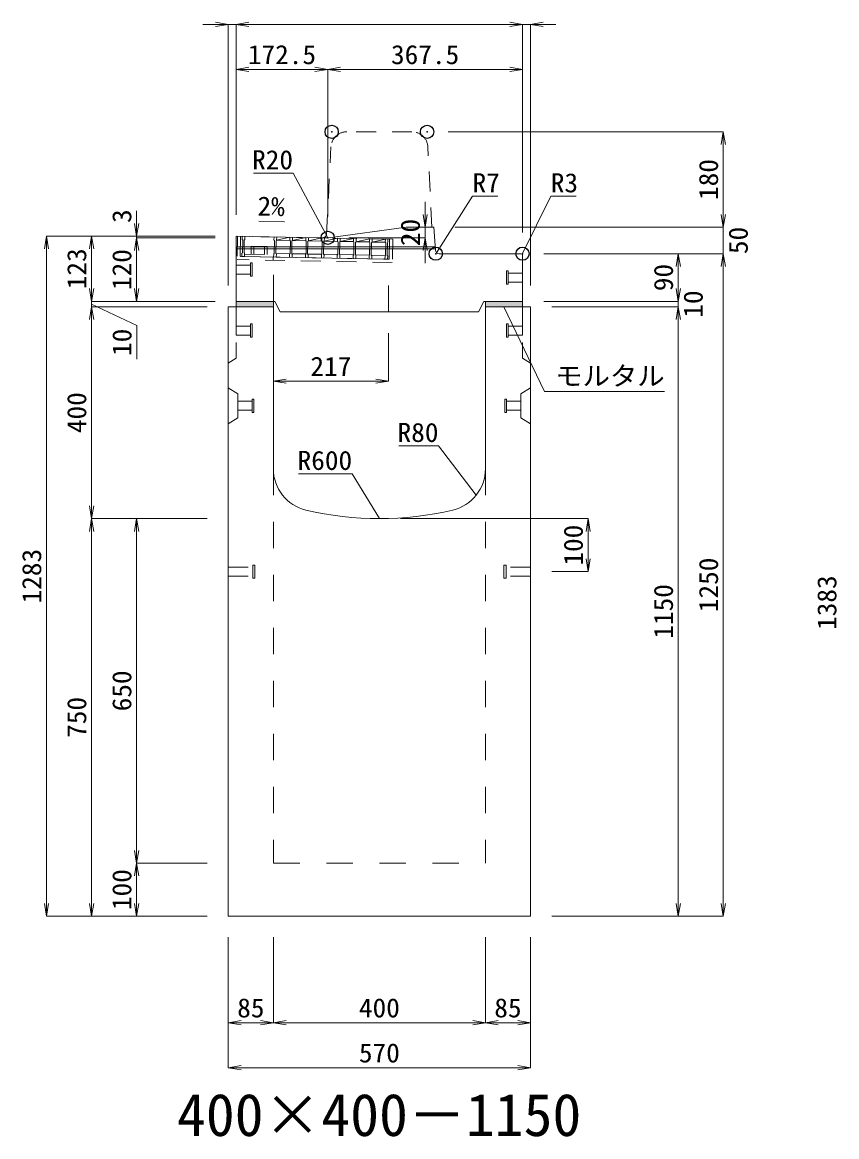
# Model space of a CAD drawing. Units: millimetres at full size. Extents: x -1809 to 57027, y -20349 to 17321.
# Drawn here: x 37895 to 39431, y -7712 to -5609 of the extents above; entities that cross this region are included whole.
import ezdxf
from ezdxf.enums import TextEntityAlignment as Align

# ---------------------------------------------------------------- set-up
doc = ezdxf.new("R2010")
doc.units = ezdxf.units.MM
doc.header["$LTSCALE"] = 50
doc.header["$PDMODE"] = 32
doc.header["$PDSIZE"] = 25
doc.linetypes.add('USER1', pattern=[2, 1, -1])
doc.linetypes.add('USER2', pattern=[1.35, 0.75, -0.6])
for name, color, linetype, lineweight in [('インサート', 3, 'USER2', 9), ('グレーチング', 7, 'USER2', 9), ('モルタル', 7, 'Continuous', 9), ('受枠', 3, 'USER2', 9), ('寸法線', 7, 'Continuous', 13), ('引出線', 4, 'Continuous', 13), ('本体', 2, 'Continuous', 13), ('目地', 132, 'Continuous', 9)]:
    doc.layers.add(name, color=color, linetype=linetype, lineweight=lineweight)
doc.layers.add('作業エリア', color=11, linetype='Continuous')
doc.layers.add('文字', color=7, linetype='Continuous')
doc.styles.add('ＭＳ 明朝', font='')
doc.styles.get('ＭＳ 明朝').set_extended_font_data('MS Mincho')

# ---------------------------------------------------------------- blocks, each defined once
blk = doc.blocks.new('open_arrow')
at = {"color": 0, "linetype": 'Continuous', "lineweight": -2}
blk.add_lwpolyline([(7.5, 1.25), (0, 0), (7.5, -1.25)], dxfattribs=at)

msp = doc.modelspace()

# ---------------------------------------------------------------- hatches: boundary and pattern name
at = {"layer": 'モルタル'}
for points in [[(38368.24, -6146.05), (38368.24, -6136.05), (38298.24, -6136.05), (38298.24, -6146.05)], [(38838.24, -6146.05), (38838.24, -6136.05), (38768.24, -6136.05), (38768.24, -6146.05)]]:
    msp.add_hatch(color=256, dxfattribs=at).paths.add_polyline_path(points)

# ---------------------------------------------------------------- linework, layer by layer
at = {"layer": 'インサート'}
for p, q in [((38298.24, -6067.55), (38325.24, -6067.55)), ((38298.24, -6067.55), (38298.24, -6084.55)), ((38328.24, -6063.55), (38325.24, -6063.55)), ((38325.24, -6063.55), (38325.24, -6088.55)), ((38328.24, -6088.55), (38328.24, -6063.55)), ((38298.24, -6084.55), (38325.24, -6084.55)), ((38325.24, -6088.55), (38328.24, -6088.55)), ((38808.24, -6078.55), (38811.24, -6078.55)), ((38808.24, -6103.55), (38808.24, -6078.55)), ((38811.24, -6078.55), (38811.24, -6103.55)), ((38838.24, -6082.55), (38811.24, -6082.55)), ((38838.24, -6082.55), (38838.24, -6099.55)), ((38811.24, -6103.55), (38808.24, -6103.55)), ((38838.24, -6099.55), (38811.24, -6099.55)), ((38298.24, -6182.55), (38325.24, -6182.55)), ((38298.24, -6182.55), (38298.24, -6199.55)), ((38328.24, -6178.55), (38325.24, -6178.55)), ((38325.24, -6178.55), (38325.24, -6203.55)), ((38328.24, -6203.55), (38328.24, -6178.55)), ((38808.24, -6178.55), (38811.24, -6178.55)), ((38808.24, -6203.55), (38808.24, -6178.55)), ((38811.24, -6178.55), (38811.24, -6203.55)), ((38838.24, -6182.55), (38811.24, -6182.55)), ((38838.24, -6182.55), (38838.24, -6199.55)), ((38298.24, -6199.55), (38325.24, -6199.55)), ((38325.24, -6203.55), (38328.24, -6203.55)), ((38811.24, -6203.55), (38808.24, -6203.55)), ((38838.24, -6199.55), (38811.24, -6199.55)), ((38301.44, -6324.55), (38328.44, -6324.55)), ((38301.44, -6324.55), (38301.44, -6341.55)), ((38331.44, -6320.55), (38328.44, -6320.55)), ((38328.44, -6320.55), (38328.44, -6345.55)), ((38331.44, -6345.55), (38331.44, -6320.55)), ((38805.04, -6320.55), (38808.04, -6320.55)), ((38805.04, -6345.55), (38805.04, -6320.55)), ((38808.04, -6320.55), (38808.04, -6345.55)), ((38835.04, -6324.55), (38808.04, -6324.55)), ((38835.04, -6324.55), (38835.04, -6341.55)), ((38301.44, -6341.55), (38328.44, -6341.55)), ((38328.44, -6345.55), (38331.44, -6345.55)), ((38808.04, -6345.55), (38805.04, -6345.55)), ((38835.04, -6341.55), (38808.04, -6341.55)), ((38283.24, -6637.55), (38329.24, -6637.55)), ((38283.24, -6654.55), (38283.24, -6637.55)), ((38329.24, -6658.55), (38329.24, -6633.55)), ((38329.24, -6633.55), (38333.24, -6633.55)), ((38333.24, -6658.55), (38333.24, -6633.55)), ((38803.24, -6633.55), (38807.24, -6633.55)), ((38803.24, -6633.55), (38803.24, -6658.55)), ((38807.24, -6633.55), (38807.24, -6658.55)), ((38853.24, -6637.55), (38807.24, -6637.55)), ((38853.24, -6637.55), (38853.24, -6654.55)), ((38283.24, -6654.55), (38329.24, -6654.55)), ((38333.24, -6658.55), (38329.24, -6658.55)), ((38807.24, -6658.55), (38803.24, -6658.55)), ((38853.24, -6654.55), (38807.24, -6654.55))]:
    msp.add_line(p, q, dxfattribs=at)
at = {"layer": 'グレーチング'}
for p, q in [((38309.53, -6013.27), (38309.41, -6019.27)), ((38584.48, -6018.59), (38309.53, -6013.27)), ((38314.53, -6013.37), (38314.41, -6019.37)), ((38369.52, -6014.43), (38369.4, -6020.43)), ((38374.52, -6014.53), (38374.4, -6020.53)), ((38309.41, -6019.27), (38310.39, -6020.29)), ((38310.39, -6020.29), (38309.93, -6044.29)), ((38313.39, -6020.35), (38312.93, -6044.34)), ((38314.41, -6019.37), (38313.39, -6020.35)), ((38326.67, -6032.11), (38326.38, -6047.1)), ((38326.67, -6032.11), (38356.66, -6032.69)), ((38331.67, -6032.2), (38331.38, -6047.2)), ((38351.66, -6032.59), (38351.37, -6047.59)), ((38356.66, -6032.69), (38356.37, -6047.68)), ((38369.4, -6020.43), (38370.38, -6021.45)), ((38370.38, -6021.45), (38369.92, -6045.45)), ((38373.38, -6021.51), (38372.92, -6045.5)), ((38374.4, -6020.53), (38373.38, -6021.51)), ((38374.4, -6020.53), (38399.51, -6015.01)), ((38374.4, -6020.53), (38399.4, -6021.01)), ((38399.51, -6015.01), (38399.4, -6021.01)), ((38399.4, -6021.01), (38400.38, -6022.03)), ((38400.38, -6022.03), (38399.91, -6046.03)), ((38403.38, -6022.09), (38402.91, -6046.09)), ((38404.39, -6021.11), (38403.38, -6022.09)), ((38404.51, -6015.11), (38404.39, -6021.11)), ((38404.39, -6021.11), (38429.51, -6015.59)), ((38404.39, -6021.11), (38429.39, -6021.59)), ((38429.51, -6015.59), (38429.39, -6021.59)), ((38429.39, -6021.59), (38430.37, -6022.61)), ((38430.37, -6022.61), (38429.91, -6046.61)), ((38433.37, -6022.67), (38432.91, -6046.67)), ((38434.39, -6021.69), (38433.37, -6022.67)), ((38434.51, -6015.69), (38434.39, -6021.69)), ((38434.39, -6021.69), (38459.5, -6016.17)), ((38434.39, -6021.69), (38459.38, -6022.17)), ((38459.5, -6016.17), (38459.38, -6022.17)), ((38459.38, -6022.17), (38460.36, -6023.19)), ((38460.36, -6023.19), (38459.9, -6047.19)), ((38463.36, -6023.25), (38462.9, -6047.25)), ((38464.38, -6022.27), (38463.36, -6023.25)), ((38464.5, -6016.27), (38464.38, -6022.27)), ((38464.38, -6022.27), (38489.49, -6016.76)), ((38464.38, -6022.27), (38489.38, -6022.75)), ((38489.49, -6016.76), (38489.38, -6022.75)), ((38489.38, -6022.75), (38490.36, -6023.77)), ((38490.36, -6023.77), (38489.89, -6047.77)), ((38493.36, -6023.83), (38492.89, -6047.83)), ((38494.38, -6022.85), (38493.36, -6023.83)), ((38494.49, -6016.85), (38494.38, -6022.85)), ((38494.38, -6022.85), (38519.49, -6017.34)), ((38494.38, -6022.85), (38519.37, -6023.33)), ((38519.49, -6017.34), (38519.37, -6023.33)), ((38519.37, -6023.33), (38520.35, -6024.35)), ((38520.35, -6024.35), (38519.89, -6048.35)), ((38523.35, -6024.41), (38522.89, -6048.41)), ((38524.37, -6023.43), (38523.35, -6024.41)), ((38524.49, -6017.43), (38524.37, -6023.43)), ((38524.37, -6023.43), (38549.48, -6017.92)), ((38524.37, -6023.43), (38549.37, -6023.92)), ((38549.48, -6017.92), (38549.37, -6023.92)), ((38549.37, -6023.92), (38550.35, -6024.93)), ((38550.35, -6024.93), (38549.88, -6048.93)), ((38553.35, -6024.99), (38552.88, -6048.99)), ((38554.37, -6024.01), (38553.35, -6024.99)), ((38554.48, -6018.01), (38554.37, -6024.01)), ((38554.37, -6024.01), (38579.48, -6018.5)), ((38554.37, -6024.01), (38579.36, -6024.5)), ((38579.48, -6018.5), (38579.36, -6024.5)), ((38579.36, -6024.5), (38580.34, -6025.51)), ((38580.34, -6025.51), (38579.88, -6049.51)), ((38583.34, -6025.57), (38582.88, -6049.57)), ((38584.36, -6024.59), (38583.34, -6025.57)), ((38584.48, -6018.59), (38584.36, -6024.59)), ((38308.79, -6051.26), (38308.91, -6045.27)), ((38583.74, -6056.59), (38308.79, -6051.26)), ((38308.91, -6045.27), (38309.93, -6044.29)), ((38313.91, -6045.36), (38312.93, -6044.34)), ((38313.79, -6051.36), (38313.91, -6045.36)), ((38313.88, -6046.86), (38368.87, -6047.93)), ((38368.78, -6052.43), (38368.9, -6046.43)), ((38368.9, -6046.43), (38369.92, -6045.45)), ((38372.92, -6045.5), (38399.91, -6046.03)), ((38373.9, -6046.52), (38372.92, -6045.5)), ((38373.78, -6052.52), (38373.9, -6046.52)), ((38398.78, -6053.01), (38398.89, -6047.01)), ((38398.89, -6047.01), (38399.91, -6046.03)), ((38403.89, -6047.1), (38402.91, -6046.09)), ((38402.91, -6046.09), (38429.91, -6046.61)), ((38403.78, -6053.1), (38403.89, -6047.1)), ((38428.77, -6053.59), (38428.89, -6047.59)), ((38428.89, -6047.59), (38429.91, -6046.61)), ((38433.89, -6047.68), (38432.91, -6046.67)), ((38432.91, -6046.67), (38459.9, -6047.19)), ((38433.77, -6053.68), (38433.89, -6047.68)), ((38458.76, -6054.17), (38458.88, -6048.17)), ((38458.88, -6048.17), (38459.9, -6047.19)), ((38463.88, -6048.27), (38462.9, -6047.25)), ((38462.9, -6047.25), (38489.89, -6047.77)), ((38463.76, -6054.26), (38463.88, -6048.27)), ((38488.76, -6054.75), (38488.88, -6048.75)), ((38488.88, -6048.75), (38489.89, -6047.77)), ((38493.87, -6048.85), (38492.89, -6047.83)), ((38492.89, -6047.83), (38519.89, -6048.35)), ((38493.76, -6054.84), (38493.87, -6048.85)), ((38518.75, -6055.33), (38518.87, -6049.33)), ((38518.87, -6049.33), (38519.89, -6048.35)), ((38523.87, -6049.43), (38522.89, -6048.41)), ((38522.89, -6048.41), (38549.88, -6048.93)), ((38523.75, -6055.43), (38523.87, -6049.43)), ((38548.75, -6055.91), (38548.86, -6049.91)), ((38548.86, -6049.91), (38549.88, -6048.93)), ((38552.88, -6048.99), (38579.88, -6049.51)), ((38553.86, -6050.01), (38552.88, -6048.99)), ((38553.75, -6056.01), (38553.86, -6050.01)), ((38578.74, -6056.49), (38578.86, -6050.49)), ((38578.86, -6050.49), (38579.88, -6049.51)), ((38583.86, -6050.59), (38582.88, -6049.57)), ((38583.74, -6056.59), (38583.86, -6050.59))]:
    msp.add_line(p, q, dxfattribs=at)
at = {"layer": 'モルタル'}
for points in [[(38298.24, -6136.05), (38368.24, -6136.05), (38368.24, -6146.05), (38298.24, -6146.05)], [(38768.24, -6136.05), (38838.24, -6136.05), (38838.24, -6146.05), (38768.24, -6146.05)]]:
    msp.add_lwpolyline(points, close=True, dxfattribs=at)
at = {"layer": '作業エリア'}
for p in [(38478.24, -5816.05), (38658.24, -5816.05), (38470.74, -6016.05), (38674.49, -6046.05), (38838.24, -6046.05)]:
    msp.add_point(p, dxfattribs=at)
at = {"layer": '受枠'}
for p, q in [((38300.53, -6013.1), (38299.68, -6057.09)), ((38593.48, -6018.77), (38300.53, -6013.1)), ((38306.53, -6013.21), (38305.79, -6051.21)), ((38587.48, -6018.65), (38586.74, -6056.64)), ((38593.48, -6018.77), (38592.62, -6062.76)), ((38305.79, -6051.21), (38586.74, -6056.64)), ((38367.78, -6052.41), (38367.67, -6058.41)), ((38592.62, -6062.76), (38299.68, -6057.09))]:
    msp.add_line(p, q, dxfattribs=at)
at = {"layer": '寸法線'}
for p, q in [((38346.24, -5613.38), (38235.24, -5613.38)), ((38283.24, -6106.03), (38283.24, -5613.38)), ((38298.24, -5613.38), (38838.24, -5613.38)), ((38298.24, -5973.03), (38298.24, -5613.38)), ((38298.24, -5973.03), (38298.24, -5613.38)), ((38790.24, -5613.38), (38901.24, -5613.38)), ((38838.24, -6006.03), (38838.24, -5613.38)), ((38838.24, -6006.03), (38838.24, -5613.38)), ((38853.24, -6106.03), (38853.24, -5613.38)), ((38470.74, -5698.38), (38298.24, -5698.38)), ((38298.24, -5973.03), (38298.24, -5698.38)), ((38470.74, -5976.03), (38470.74, -5698.38)), ((38470.74, -5698.38), (38838.24, -5698.38)), ((38470.74, -5976.03), (38470.74, -5698.38)), ((38838.24, -6006.03), (38838.24, -5698.38)), ((38698.26, -5816.05), (39217.02, -5816.05)), ((39217.02, -5996.05), (39217.02, -5816.05)), ((38654.6, -6064.05), (38654.6, -5948.05)), ((39217.02, -5948.05), (39217.02, -6094.05)), ((38110.3, -5965.05), (38110.3, -6064.05)), ((37940.3, -7296.05), (37940.3, -6013.05)), ((38258.22, -6013.05), (37940.3, -6013.05)), ((38025.3, -6013.05), (38025.3, -6136.05)), ((38258.22, -6013.05), (38025.3, -6013.05)), ((38258.22, -6013.05), (38110.3, -6013.05)), ((38654.6, -5996.05), (38658.76, -5996.05)), ((38710.76, -5996.05), (39217.02, -5996.05)), ((38710.76, -5996.05), (39217.02, -5996.05)), ((38258.22, -6016.05), (38110.3, -6016.05)), ((38110.3, -6016.05), (38110.3, -6136.05)), ((38258.22, -6016.05), (38110.3, -6016.05)), ((38510.76, -6016.05), (38654.6, -6016.05)), ((38878.26, -6046.05), (39132.02, -6046.05)), ((38878.26, -6046.05), (39217.02, -6046.05)), ((38878.26, -6046.05), (39217.02, -6046.05)), ((39132.02, -6046.05), (39132.02, -6136.05)), ((39217.02, -6046.05), (39217.02, -7296.05)), ((38025.3, -6088.05), (38025.3, -6194.05)), ((39132.02, -6088.05), (39132.02, -6194.05)), ((38258.22, -6136.05), (38025.3, -6136.05)), ((38258.22, -6136.05), (38025.3, -6136.05)), ((38258.22, -6136.05), (38110.3, -6136.05)), ((38878.26, -6136.05), (39132.02, -6136.05)), ((38878.26, -6136.05), (39132.02, -6136.05)), ((38025.3, -6141.05), (38110.51, -6181.26)), ((38243.22, -6146.05), (38025.3, -6146.05)), ((38025.3, -6146.05), (38025.3, -6546.05)), ((38243.22, -6146.05), (38025.3, -6146.05)), ((38893.26, -6146.05), (39132.02, -6146.05)), ((38893.26, -6146.05), (39132.02, -6146.05)), ((39132.02, -6146.05), (39132.02, -7296.05)), ((38110.51, -6181.26), (38110.51, -6245.32)), ((38585.24, -6196.07), (38585.24, -6286.56)), ((38368.24, -6286.56), (38585.24, -6286.56)), ((38243.22, -6546.05), (38025.3, -6546.05)), ((38025.3, -7296.05), (38025.3, -6546.05)), ((38243.22, -6546.05), (38025.3, -6546.05)), ((38110.3, -6546.05), (38110.3, -7196.05)), ((38243.22, -6546.05), (38110.3, -6546.05)), ((38608.26, -6546.05), (38962.02, -6546.05)), ((38962.02, -6546.05), (38962.02, -6646.05)), ((38893.26, -6646.05), (38962.02, -6646.05)), ((38243.22, -7196.05), (38110.3, -7196.05)), ((38110.3, -7196.05), (38110.3, -7296.05)), ((38243.22, -7196.05), (38110.3, -7196.05)), ((38243.22, -7296.05), (37940.3, -7296.05)), ((38243.22, -7296.05), (38025.3, -7296.05)), ((38243.22, -7296.05), (38110.3, -7296.05)), ((38893.26, -7296.05), (39132.02, -7296.05)), ((38893.26, -7296.05), (39217.02, -7296.05)), ((38283.24, -7336.07), (38283.24, -7497.21)), ((38283.24, -7336.07), (38283.24, -7582.21)), ((38368.24, -7336.07), (38368.24, -7497.21)), ((38368.24, -7336.07), (38368.24, -7497.21)), ((38768.24, -7336.07), (38768.24, -7497.21)), ((38768.24, -7336.07), (38768.24, -7497.21)), ((38853.24, -7336.07), (38853.24, -7497.21)), ((38853.24, -7336.07), (38853.24, -7582.21)), ((38283.24, -7497.21), (38368.24, -7497.21)), ((38368.24, -7497.21), (38768.24, -7497.21)), ((38768.24, -7497.21), (38853.24, -7497.21)), ((38283.24, -7582.21), (38853.24, -7582.21))]:
    msp.add_line(p, q, dxfattribs=at)
at = {"layer": '引出線'}
for points in [[(38470.74, -6016.01), (38405.34, -5893.94), (38330.67, -5893.94)], [(38676.22, -6044.19), (38743.97, -5937.41), (38791.9, -5937.41)], [(38837.36, -6046.93), (38891.52, -5937.41), (38939.25, -5937.41)], [(38389.27, -5985.86), (38340.53, -5984.89), (38389.27, -5985.86)], [(38803.24, -6146.05), (38879.95, -6305.82), (39105.87, -6305.82)], [(38751, -6501.63), (38679.74, -6408.52), (38605.07, -6408.52)], [(38568.24, -6546.05), (38516.88, -6461.3), (38415.87, -6461.3)]]:
    msp.add_lwpolyline(points, dxfattribs=at)
at = {"layer": '本体', "linetype": 'USER2', "lineweight": 9}
for p, q in [((38629.7, -5816.05), (38506.78, -5816.05)), ((38468.57, -6009.4), (38476.82, -5844.56)), ((38667.24, -5996.05), (38659.67, -5844.56)), ((38298.24, -6146.05), (38298.24, -6243.05)), ((38838.24, -6146.05), (38838.24, -6243.05)), ((38298.24, -6243.05), (38283.24, -6252.55)), ((38838.24, -6243.05), (38853.24, -6252.55))]:
    msp.add_line(p, q, dxfattribs=at)
at = {"layer": '本体'}
for p, q in [((38298.24, -6136.05), (38298.24, -6013.05)), ((38453.24, -6016.05), (38298.24, -6013.05)), ((38618.74, -5996.05), (38472.07, -6015.87)), ((38670.74, -5996.05), (38618.74, -5996.05)), ((38674.01, -6039.58), (38670.74, -5996.05)), ((38453.24, -6016.05), (38469.4, -6016.05)), ((38835.24, -6046.05), (38680.99, -6046.05)), ((38838.24, -6136.05), (38838.24, -6049.05)), ((38371.24, -6136.05), (38298.24, -6136.05)), ((38371.24, -6136.05), (38381.24, -6156.05)), ((38765.24, -6136.05), (38755.24, -6156.05)), ((38838.24, -6136.05), (38765.24, -6136.05)), ((38283.24, -6146.05), (38283.24, -7296.05)), ((38368.24, -6146.05), (38283.24, -6146.05)), ((38368.24, -6146.05), (38368.24, -6452.02)), ((38755.24, -6156.05), (38381.24, -6156.05)), ((38768.24, -6452.02), (38768.24, -6146.05)), ((38853.24, -6146.05), (38768.24, -6146.05)), ((38853.24, -7296.05), (38853.24, -6146.05)), ((38283.24, -7296.05), (38853.24, -7296.05))]:
    msp.add_line(p, q, dxfattribs=at)
at = {"layer": '本体', "linetype": 'USER1'}
for p, q in [((38368.24, -6136.05), (38368.24, -6052.42)), ((38585.24, -6156.05), (38585.24, -6056.62))]:
    msp.add_line(p, q, dxfattribs=at)
at = {"layer": '本体', "lineweight": 9}
for p, q in [((38283.24, -6299.05), (38301.44, -6310.55)), ((38853.24, -6299.05), (38835.04, -6310.55)), ((38301.44, -6310.55), (38301.44, -6355.55)), ((38835.04, -6310.55), (38835.04, -6355.55)), ((38283.24, -6367.05), (38301.44, -6355.55)), ((38853.24, -6367.05), (38835.04, -6355.55))]:
    msp.add_line(p, q, dxfattribs=at)
at = {"layer": '本体', "linetype": 'USER1', "lineweight": 15}
for p, q in [((38368.24, -6452.02), (38368.24, -7196.05)), ((38768.24, -6452.02), (38768.24, -7196.05)), ((38368.24, -7196.05), (38768.24, -7196.05))]:
    msp.add_line(p, q, dxfattribs=at)
at = {"layer": '本体', "linetype": 'USER2', "lineweight": 9}
for centre, radius, start, end in [((38506.78, -5846.05), 30, 90, 177.13759), ((38629.7, -5846.05), 30, 2.86241, 90), ((38461.58, -6009.05), 7, 270, 357.13759)]:
    msp.add_arc(centre, radius, start, end, dxfattribs=at)
at = {"layer": '本体'}
for centre, radius, start, end in [((38469.4, -5996.05), 20, 270, 277.69605), ((38680.99, -6039.05), 7, 184.28915, 270), ((38835.24, -6049.05), 3, 0, 90), ((38448.24, -6452.02), 80, 180, 256.65764), ((38688.24, -6452.02), 80, 283.34236, 0), ((38568.24, -5946.05), 600, 256.65764, 283.34236)]:
    msp.add_arc(centre, radius, start, end, dxfattribs=at)
at = {"layer": '目地'}
for p, q in [((38298.24, -6033.05), (38673.52, -6033.05)), ((38298.24, -6037.05), (38673.82, -6037.05))]:
    msp.add_line(p, q, dxfattribs=at)

# ---------------------------------------------------------------- block references
at = {"layer": '寸法線', "xscale": 3.2, "yscale": 3.2}
for p, rotation in [((38283.24, -5613.38), 180), ((38838.24, -5613.38), 180), ((38838.24, -5613.38), 180), ((38470.74, -5698.38), 180), ((38838.24, -5698.38), 180), ((39217.02, -5816.05), 270), ((38654.6, -5996.05), 90), ((39217.02, -5996.05), 90), ((39217.02, -5996.05), 90), ((38110.3, -6013.05), 90), ((37940.3, -6013.05), 270), ((38025.3, -6013.05), 270), ((38110.3, -6016.05), 270), ((38110.3, -6016.05), 270), ((38654.6, -6016.05), 270), ((39132.02, -6046.05), 270), ((39217.02, -6046.05), 270), ((39217.02, -6046.05), 270), ((38025.3, -6136.05), 90), ((38025.3, -6136.05), 90), ((38110.3, -6136.05), 90), ((39132.02, -6136.05), 90), ((39132.02, -6136.05), 90), ((38025.3, -6146.05), 270), ((38025.3, -6146.05), 270), ((39132.02, -6146.05), 270), ((39132.02, -6146.05), 270), ((38585.24, -6286.56), 180), ((38025.3, -6546.05), 90), ((38025.3, -6546.05), 270), ((38110.3, -6546.05), 270), ((38962.02, -6546.05), 270), ((38962.02, -6646.05), 90), ((38110.3, -7196.05), 90), ((38110.3, -7196.05), 270), ((37940.3, -7296.05), 90), ((38025.3, -7296.05), 90), ((38110.3, -7296.05), 90), ((39132.02, -7296.05), 90), ((39217.02, -7296.05), 90), ((38368.24, -7497.21), 180), ((38768.24, -7497.21), 180), ((38853.24, -7497.21), 180), ((38853.24, -7582.21), 180)]:
    msp.add_blockref('open_arrow', p, dxfattribs=dict(at, rotation=rotation))
for p in [(38298.24, -5613.38), (38298.24, -5613.38), (38853.24, -5613.38), (38298.24, -5698.38), (38470.74, -5698.38), (38368.24, -6286.56), (38283.24, -7497.21), (38368.24, -7497.21), (38768.24, -7497.21), (38283.24, -7582.21)]:
    msp.add_blockref('open_arrow', p, dxfattribs=at)
at = {"layer": '引出線', "xscale": 0.0533, "yscale": 0.0533}
for p, rotation in [((38389.27, -5985.86), 178.9), ((38470.74, -6016.01), 118.2), ((38676.22, -6044.19), 57.6), ((38837.36, -6046.93), 63.7), ((38803.24, -6146.05), 295.6), ((38751, -6501.63), 127.4), ((38568.24, -6546.05), 121.2)]:
    msp.add_blockref('open_arrow', p, dxfattribs=dict(at, rotation=rotation))

# ---------------------------------------------------------------- texts
at = {"layer": '寸法線', "style": 'ＭＳ 明朝', "width": 1.05}
for s, p in [('172.5', (38384.49, -5670.36)), ('367.5', (38654.49, -5670.36)), ('217', (38476.74, -6258.54)), ('85', (38325.74, -7469.19)), ('400', (38568.24, -7469.19)), ('85', (38810.74, -7469.19)), ('570', (38568.24, -7554.19))]:
    msp.add_text(s, height=36.03, dxfattribs=at).set_placement(p, align=Align.MIDDLE_CENTER)
for s, p in [('180', (39189, -5906.05)), ('3', (38082.3, -5975.23)), ('20', (38626.58, -6006.05)), ('50', (39245.04, -6021.05)), ('123', (37997.28, -6074.55)), ('120', (38082.28, -6076.05)), ('90', (39104, -6091.05)), ('10', (39160.04, -6141.05)), ('10', (38082.49, -6213.29)), ('400', (37997.28, -6346.05)), ('100', (38934, -6596.05)), ('1283', (37912.28, -6654.55)), ('1250', (39189, -6671.05)), ('1383', (39412.28, -6704.55)), ('1150', (39104, -6721.05)), ('650', (38082.28, -6871.05)), ('750', (37997.28, -6921.05)), ('100', (38082.28, -7246.05))]:
    msp.add_text(s, height=36.03, rotation=90, dxfattribs=at).set_placement(p, align=Align.MIDDLE_CENTER)
at = {"layer": '引出線', "style": 'ＭＳ 明朝', "width": 1.05}
for s, p in [('R20', (38405.34, -5850.74)), ('R80', (38679.74, -6365.32)), ('R600', (38516.88, -6418.1))]:
    msp.add_text(s, height=36.03, dxfattribs=at).set_placement(p, align=Align.TOP_RIGHT)
for s, p in [('R7', (38743.97, -5894.21)), ('R3', (38891.52, -5894.21)), ('モルタル', (38899.95, -6258.72))]:
    msp.add_text(s, height=36.03, dxfattribs=at).set_placement(p, align=Align.TOP_LEFT)
msp.add_text('2%', height=36.03, rotation=358.854, dxfattribs=at).set_placement((38390.21, -5938.97), align=Align.TOP_RIGHT)
at = {"layer": '文字', "style": 'ＭＳ 明朝'}
msp.add_text('400×400－1150', height=80.06, dxfattribs=at).set_placement((38567.76, -7671.03), align=Align.MIDDLE_CENTER)

doc.saveas('drawing.dxf')
